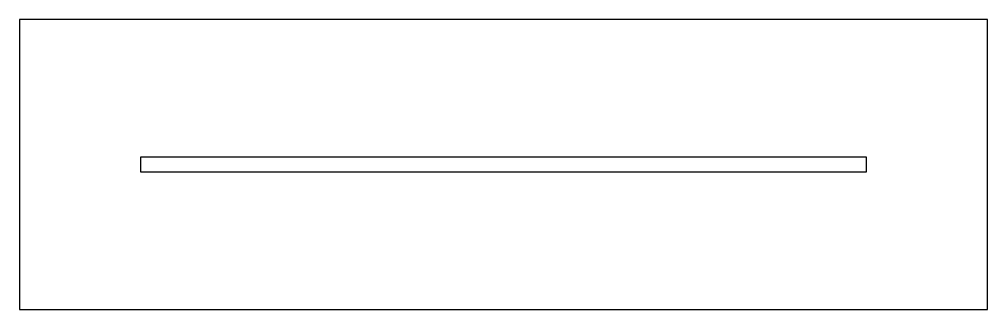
# Model space of a CAD drawing. Header units: millimetres. Extents: x 0 to 200, y 0 to 60.
import ezdxf

# ---------------------------------------------------------------- set-up
doc = ezdxf.new("R2010")
doc.units = ezdxf.units.MM

msp = doc.modelspace()

# ---------------------------------------------------------------- linework, layer by layer
for points in [[(0, 0), (200, 0), (200, 60), (0, 60)], [(25, 28.5), (175, 28.5), (175, 31.5), (25, 31.5)]]:
    msp.add_lwpolyline(points, close=True)

doc.saveas('drawing.dxf')
